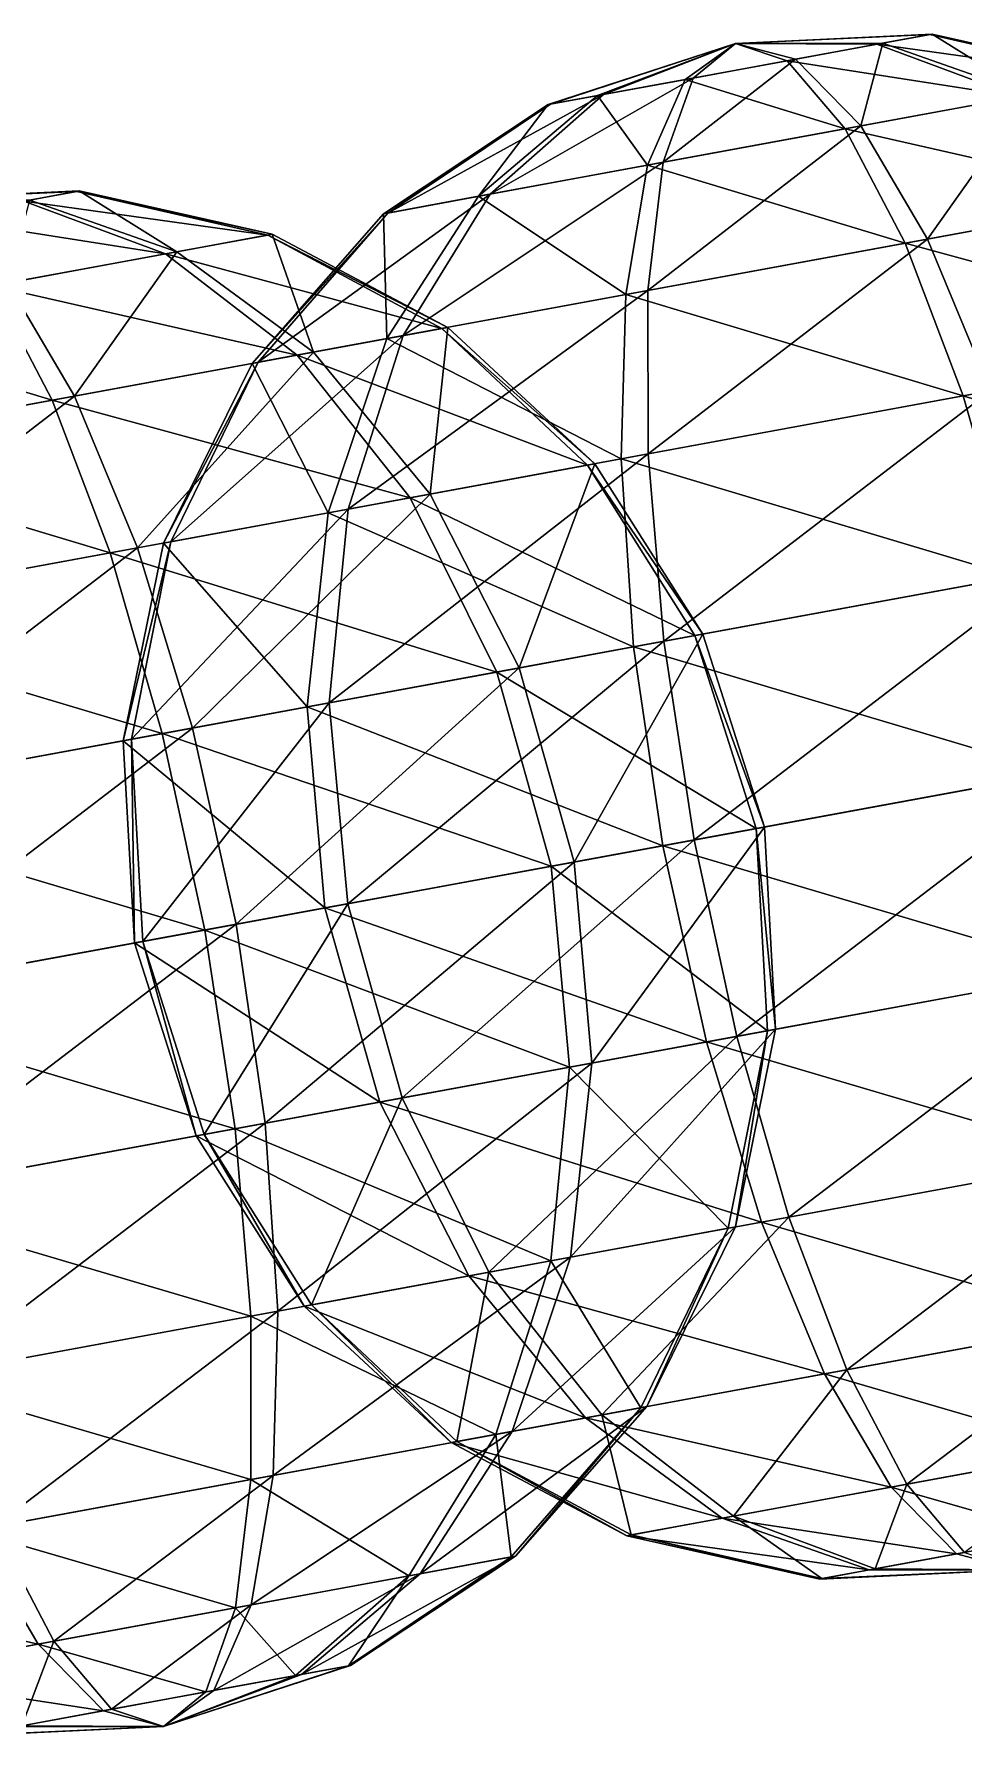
# Model space of a CAD drawing. Header units: metres. Extents: x -550 to 12, y -466 to 28.
# Drawn here: x -82.4 to -46.5, y -397.7 to -332 of the extents above; entities that cross this region are included whole.
import ezdxf

# ---------------------------------------------------------------- set-up
doc = ezdxf.new("R2010")
doc.units = ezdxf.units.M

msp = doc.modelspace()

# ---------------------------------------------------------------- linework, layer by layer
for points in [[(-49.6449, -332.3036, -1005.23047), (-55.343246, -332.31308, -999.8581), (-47.74174, -331.95328, -1001.70776), (-47.741642, -331.9532, -1001.70764)], [(-47.74174, -331.95328, -1001.70776), (-55.343246, -332.31308, -999.8581), (-47.825817, -331.96875, -997.6894), (-47.825718, -331.96866, -997.6893)], [(-47.825817, -331.96875, -997.6894), (-55.343246, -332.31308, -999.8581), (-49.874596, -332.34586, -994.2522), (-49.874496, -332.34576, -994.2521)], [(-40.450584, -333.65857, -995.6685), (-47.825817, -331.96875, -997.6894), (-49.874596, -332.34586, -994.2522), (-49.874496, -332.34576, -994.2521)], [(-43.964787, -334.30542, -1010.2367), (-49.6449, -332.3036, -1005.23047), (-47.74174, -331.95328, -1001.70776), (-47.741642, -331.9532, -1001.70764)], [(-40.288166, -333.62866, -1003.43134), (-47.74174, -331.95328, -1001.70776), (-47.825817, -331.96875, -997.6894), (-47.825718, -331.96866, -997.6893)], [(-40.288166, -333.62866, -1003.43134), (-47.825817, -331.96875, -997.6894), (-40.450584, -333.65857, -995.6685), (-40.450485, -333.65848, -995.6684)], [(-43.964787, -334.30542, -1010.2367), (-47.74174, -331.95328, -1001.70776), (-40.288166, -333.62866, -1003.43134), (-40.288067, -333.62857, -1003.4312)], [(-60.671494, -334.33322, -994.4857), (-55.343246, -332.31308, -999.8581), (-62.574654, -334.68353, -998.0084), (-62.574554, -334.68344, -998.0083)], [(-62.574654, -334.68353, -998.0084), (-55.343246, -332.31308, -999.8581), (-62.490578, -334.66806, -1002.0268), (-62.49048, -334.66797, -1002.0267)], [(-62.490578, -334.66806, -1002.0268), (-55.343246, -332.31308, -999.8581), (-60.441795, -334.29095, -1005.464), (-60.441696, -334.29086, -1005.46387)], [(-57.291054, -333.711, -992.4025), (-55.343246, -332.31308, -999.8581), (-60.671494, -334.33322, -994.4857), (-60.671394, -334.33313, -994.4856)], [(-60.441795, -334.29095, -1005.464), (-55.343246, -332.31308, -999.8581), (-56.977283, -333.65323, -1007.3992), (-56.977184, -333.65314, -1007.39905)], [(-58.12986, -336.91275, -1014.4263), (-56.977283, -333.65323, -1007.3992), (-53.02534, -332.9258, -1007.31366), (-53.02524, -332.92572, -1007.31354)], [(-58.12986, -336.91275, -1014.4263), (-53.02534, -332.9258, -1007.31366), (-50.4953, -335.50748, -1014.2611), (-50.4952, -335.5074, -1014.261)], [(-53.339115, -332.98358, -992.317), (-55.343246, -332.31308, -999.8581), (-57.291054, -333.711, -992.4025), (-57.290955, -333.7109, -992.4024)], [(-56.977283, -333.65323, -1007.3992), (-55.343246, -332.31308, -999.8581), (-53.02534, -332.9258, -1007.31366), (-53.02524, -332.92572, -1007.31354)], [(-53.02534, -332.9258, -1007.31366), (-55.343246, -332.31308, -999.8581), (-49.6449, -332.3036, -1005.23047), (-49.644802, -332.3035, -1005.23035)], [(-49.874596, -332.34586, -994.2522), (-55.343246, -332.31308, -999.8581), (-53.339115, -332.98358, -992.317), (-53.339016, -332.9835, -992.3169)], [(-44.408527, -334.3871, -989.0283), (-49.874596, -332.34586, -994.2522), (-53.339115, -332.98358, -992.317), (-53.339016, -332.9835, -992.3169)], [(-50.4953, -335.50748, -1014.2611), (-53.02534, -332.9258, -1007.31366), (-49.6449, -332.3036, -1005.23047), (-49.644802, -332.3035, -1005.23035)], [(-50.4953, -335.50748, -1014.2611), (-49.6449, -332.3036, -1005.23047), (-43.964787, -334.30542, -1010.2367), (-43.964687, -334.30533, -1010.2366)], [(-40.450584, -333.65857, -995.6685), (-49.874596, -332.34586, -994.2522), (-44.408527, -334.3871, -989.0283), (-44.40843, -334.387, -989.0282)], [(-51.101456, -335.61905, -985.2899), (-53.339115, -332.98358, -992.317), (-57.291054, -333.711, -992.4025), (-57.290955, -333.7109, -992.4024)], [(-44.408527, -334.3871, -989.0283), (-53.339115, -332.98358, -992.317), (-51.101456, -335.61905, -985.2899), (-51.101357, -335.61896, -985.2898)], [(-64.82279, -338.1447, -1010.68787), (-60.441795, -334.29095, -1005.464), (-56.977283, -333.65323, -1007.3992), (-56.977184, -333.65314, -1007.39905)], [(-64.82279, -338.1447, -1010.68787), (-56.977283, -333.65323, -1007.3992), (-58.12986, -336.91275, -1014.4263), (-58.12976, -336.91266, -1014.42615)], [(-58.73602, -337.02432, -985.4551), (-57.291054, -333.711, -992.4025), (-60.671494, -334.33322, -994.4857), (-60.671394, -334.33313, -994.4856)], [(-51.101456, -335.61905, -985.2899), (-57.291054, -333.711, -992.4025), (-58.73602, -337.02432, -985.4551), (-58.73592, -337.02423, -985.45496)], [(-68.943146, -338.90314, -996.28485), (-62.574654, -334.68353, -998.0084), (-62.490578, -334.66806, -1002.0268), (-62.49048, -334.66797, -1002.0267)], [(-68.943146, -338.90314, -996.28485), (-62.490578, -334.66806, -1002.0268), (-68.78073, -338.87323, -1004.04767), (-68.78063, -338.87314, -1004.04755)], [(-65.266525, -338.22638, -989.4795), (-62.574654, -334.68353, -998.0084), (-68.943146, -338.90314, -996.28485), (-68.94305, -338.90305, -996.2847)], [(-68.78073, -338.87323, -1004.04767), (-62.490578, -334.66806, -1002.0268), (-60.441795, -334.29095, -1005.464), (-60.441696, -334.29086, -1005.46387)], [(-68.78073, -338.87323, -1004.04767), (-60.441795, -334.29095, -1005.464), (-64.82279, -338.1447, -1010.68787), (-64.82269, -338.14462, -1010.68774)], [(-58.73602, -337.02432, -985.4551), (-60.671494, -334.33322, -994.4857), (-65.266525, -338.22638, -989.4795), (-65.266426, -338.2263, -989.4794)], [(-65.266525, -338.22638, -989.4795), (-60.671494, -334.33322, -994.4857), (-62.574654, -334.68353, -998.0084), (-62.574554, -334.68344, -998.0083)], [(-39.317543, -338.29767, -984.5424), (-44.408527, -334.3871, -989.0283), (-51.101456, -335.61905, -985.2899), (-51.101357, -335.61896, -985.2898)], [(-47.925533, -339.8821, -1020.22705), (-50.4953, -335.50748, -1014.2611), (-43.964787, -334.30542, -1010.2367), (-43.964687, -334.30533, -1010.2366)], [(-47.925533, -339.8821, -1020.22705), (-43.964787, -334.30542, -1010.2367), (-38.689995, -338.18216, -1014.53564), (-38.689896, -338.18207, -1014.5355)], [(-58.722435, -341.86948, -1020.46063), (-58.12986, -336.91275, -1014.4263), (-50.4953, -335.50748, -1014.2611), (-50.4952, -335.5074, -1014.261)], [(-58.722435, -341.86948, -1020.46063), (-50.4953, -335.50748, -1014.2611), (-47.925533, -339.8821, -1020.22705), (-47.925434, -339.88202, -1020.2269)], [(-50.4953, -335.50748, -1014.2611), (-50.4953, -335.50748, -1014.2611), (-58.12986, -336.91275, -1014.4263), (-58.12976, -336.91266, -1014.42615)], [(-48.782772, -340.03992, -979.25555), (-51.101456, -335.61905, -985.2899), (-58.73602, -337.02432, -985.4551), (-58.73592, -337.02423, -985.45496)], [(-39.317543, -338.29767, -984.5424), (-51.101456, -335.61905, -985.2899), (-48.782772, -340.03992, -979.25555), (-48.782673, -340.03983, -979.25543)], [(-68.18767, -343.61172, -1015.17377), (-64.82279, -338.1447, -1010.68787), (-58.12986, -336.91275, -1014.4263), (-58.12976, -336.91266, -1014.42615)], [(-68.18767, -343.61172, -1015.17377), (-58.12986, -336.91275, -1014.4263), (-58.722435, -341.86948, -1020.46063), (-58.722336, -341.8694, -1020.4605)], [(-59.579674, -342.02728, -979.48914), (-58.73602, -337.02432, -985.4551), (-65.266525, -338.22638, -989.4795), (-65.266426, -338.2263, -989.4794)], [(-48.782772, -340.03992, -979.25555), (-58.73602, -337.02432, -985.4551), (-59.579674, -342.02728, -979.48914), (-59.579575, -342.0272, -979.489)], [(-82.60776, -338.371, -890.00616), (-88.30611, -338.3805, -884.6338), (-80.704605, -338.0207, -886.48346), (-80.704506, -338.0206, -886.48334)], [(-80.704605, -338.0207, -886.48346), (-88.30611, -338.3805, -884.6338), (-80.78868, -338.03616, -882.4651), (-80.78858, -338.03607, -882.46497)], [(-80.78868, -338.03616, -882.4651), (-88.30611, -338.3805, -884.6338), (-82.837456, -338.41327, -879.0279), (-82.83736, -338.41318, -879.0278)], [(-73.413445, -339.72598, -880.4442), (-80.78868, -338.03616, -882.4651), (-82.837456, -338.41327, -879.0279), (-82.83736, -338.41318, -879.0278)], [(-76.92764, -340.37283, -895.0124), (-82.60776, -338.371, -890.00616), (-80.704605, -338.0207, -886.48346), (-80.704506, -338.0206, -886.48334)], [(-73.25102, -339.69608, -888.20703), (-80.704605, -338.0207, -886.48346), (-80.78868, -338.03616, -882.4651), (-80.78858, -338.03607, -882.46497)], [(-73.25102, -339.69608, -888.20703), (-80.78868, -338.03616, -882.4651), (-73.413445, -339.72598, -880.4442), (-73.413345, -339.7259, -880.4441)], [(-76.92764, -340.37283, -895.0124), (-80.704605, -338.0207, -886.48346), (-73.25102, -339.69608, -888.20703), (-73.25092, -339.69598, -888.2069)], [(-73.785034, -344.64203, -1005.7831), (-68.78073, -338.87323, -1004.04767), (-64.82279, -338.1447, -1010.68787), (-64.82269, -338.14462, -1010.68774)], [(-73.785034, -344.64203, -1005.7831), (-64.82279, -338.1447, -1010.68787), (-68.18767, -343.61172, -1015.17377), (-68.18757, -343.61163, -1015.17365)], [(-45.491173, -345.75162, -1024.8049), (-47.925533, -339.8821, -1020.22705), (-38.689995, -338.18216, -1014.53564), (-38.689896, -338.18207, -1014.5355)], [(-77.37138, -340.4545, -873.804), (-82.837456, -338.41327, -879.0279), (-86.30197, -339.051, -877.0927), (-86.30187, -339.0509, -877.0926)], [(-83.45816, -341.5749, -899.0368), (-82.60776, -338.371, -890.00616), (-76.92764, -340.37283, -895.0124), (-76.92754, -340.37274, -895.01227)], [(-73.413445, -339.72598, -880.4442), (-82.837456, -338.41327, -879.0279), (-77.37138, -340.4545, -873.804), (-77.371284, -340.4544, -873.8039)], [(-68.81521, -343.72723, -985.18054), (-65.266525, -338.22638, -989.4795), (-68.943146, -338.90314, -996.28485), (-68.94305, -338.90305, -996.2847)], [(-59.579674, -342.02728, -979.48914), (-65.266525, -338.22638, -989.4795), (-68.81521, -343.72723, -985.18054), (-68.81511, -343.72714, -985.1804)], [(-34.948578, -343.81107, -981.10034), (-39.317543, -338.29767, -984.5424), (-48.782772, -340.03992, -979.25555), (-48.782673, -340.03983, -979.25543)], [(-77.37138, -340.4545, -873.804), (-86.30197, -339.051, -877.0927), (-84.064316, -341.68646, -870.0656), (-84.06422, -341.68637, -870.0655)], [(-74.01474, -344.6843, -994.80475), (-68.943146, -338.90314, -996.28485), (-68.78073, -338.87323, -1004.04767), (-68.78063, -338.87314, -1004.04755)], [(-74.01474, -344.6843, -994.80475), (-68.78073, -338.87323, -1004.04767), (-73.785034, -344.64203, -1005.7831), (-73.784935, -344.64194, -1005.78296)], [(-68.81521, -343.72723, -985.18054), (-68.943146, -338.90314, -996.28485), (-74.01474, -344.6843, -994.80475), (-74.01464, -344.6842, -994.8046)], [(-66.68303, -343.33478, -878.7088), (-73.413445, -339.72598, -880.4442), (-77.37138, -340.4545, -873.804), (-77.371284, -340.4544, -873.8039)], [(-71.652855, -344.24957, -899.31134), (-76.92764, -340.37283, -895.0124), (-73.25102, -339.69608, -888.20703), (-73.25092, -339.69598, -888.2069)], [(-66.45333, -343.2925, -889.68713), (-73.25102, -339.69608, -888.20703), (-73.413445, -339.72598, -880.4442), (-73.413345, -339.7259, -880.4441)], [(-66.45333, -343.2925, -889.68713), (-73.413445, -339.72598, -880.4442), (-66.68303, -343.33478, -878.7088), (-66.68293, -343.3347, -878.7087)], [(-71.652855, -344.24957, -899.31134), (-73.25102, -339.69608, -888.20703), (-66.45333, -343.2925, -889.68713), (-66.45323, -343.29242, -889.687)], [(-46.541073, -345.94485, -974.62524), (-48.782772, -340.03992, -979.25555), (-59.579674, -342.02728, -979.48914), (-59.579575, -342.0272, -979.489)], [(-58.714622, -348.1856, -1025.091), (-58.722435, -341.86948, -1020.46063), (-47.925533, -339.8821, -1020.22705), (-47.925434, -339.88202, -1020.2269)], [(-47.925533, -339.8821, -1020.22705), (-47.925533, -339.8821, -1020.22705), (-58.722435, -341.86948, -1020.46063), (-58.722336, -341.8694, -1020.4605)], [(-58.714622, -348.1856, -1025.091), (-47.925533, -339.8821, -1020.22705), (-45.491173, -345.75162, -1024.8049), (-45.491074, -345.75153, -1024.8048)], [(-34.948578, -343.81107, -981.10034), (-48.782772, -340.03992, -979.25555), (-46.541073, -345.94485, -974.62524), (-46.540974, -345.94476, -974.6251)], [(-72.2804, -344.36508, -869.3181), (-77.37138, -340.4545, -873.804), (-84.064316, -341.68646, -870.0656), (-84.06422, -341.68637, -870.0655)], [(-80.8884, -345.94952, -905.00275), (-83.45816, -341.5749, -899.0368), (-76.92764, -340.37283, -895.0124), (-76.92754, -340.37274, -895.01227)], [(-80.8884, -345.94952, -905.00275), (-76.92764, -340.37283, -895.0124), (-71.652855, -344.24957, -899.31134), (-71.652756, -344.24948, -899.3112)], [(-66.68303, -343.33478, -878.7088), (-77.37138, -340.4545, -873.804), (-72.2804, -344.36508, -869.3181), (-72.280304, -344.365, -869.318)], [(-81.745636, -346.10733, -864.03125), (-84.064316, -341.68646, -870.0656), (-91.69888, -343.09174, -870.2308), (-91.698784, -343.09164, -870.23065)], [(-91.685295, -347.9369, -905.2363), (-83.45816, -341.5749, -899.0368), (-80.8884, -345.94952, -905.00275), (-80.8883, -345.94943, -905.0026)], [(-72.2804, -344.36508, -869.3181), (-84.064316, -341.68646, -870.0656), (-81.745636, -346.10733, -864.03125), (-81.74554, -346.10724, -864.0311)], [(-70.30712, -350.31943, -1018.61584), (-68.18767, -343.61172, -1015.17377), (-58.722435, -341.86948, -1020.46063), (-58.722336, -341.8694, -1020.4605)], [(-70.30712, -350.31943, -1018.61584), (-58.722435, -341.86948, -1020.46063), (-58.714622, -348.1856, -1025.091), (-58.714523, -348.18552, -1025.0908)], [(-59.76452, -348.37888, -974.9113), (-59.579674, -342.02728, -979.48914), (-68.81521, -343.72723, -985.18054), (-68.81511, -343.72714, -985.1804)], [(-46.541073, -345.94485, -974.62524), (-59.579674, -342.02728, -979.48914), (-59.76452, -348.37888, -974.9113), (-59.76442, -348.37878, -974.9112)], [(-81.745636, -346.10733, -864.03125), (-91.69888, -343.09174, -870.2308), (-92.542534, -348.09467, -864.26483), (-92.542435, -348.09457, -864.2647)], [(-61.056084, -348.6166, -877.3772), (-66.68303, -343.33478, -878.7088), (-72.2804, -344.36508, -869.3181), (-72.280304, -344.365, -869.318)], [(-67.14285, -349.737, -902.61005), (-71.652855, -344.24957, -899.31134), (-66.45333, -343.2925, -889.68713), (-66.45323, -343.29242, -889.687)], [(-67.14285, -349.737, -902.61005), (-66.45333, -343.2925, -889.68713), (-60.77476, -348.56485, -890.8228), (-60.774662, -348.56476, -890.8227)], [(-60.77476, -348.56485, -890.8228), (-66.45333, -343.2925, -889.68713), (-66.68303, -343.33478, -878.7088), (-66.68293, -343.3347, -878.7087)], [(-60.77476, -348.56485, -890.8228), (-66.68303, -343.33478, -878.7088), (-61.056084, -348.6166, -877.3772), (-61.055984, -348.61652, -877.3771)], [(-77.16247, -351.58127, -1007.1147), (-73.785034, -344.64203, -1005.7831), (-68.18767, -343.61172, -1015.17377), (-68.18757, -343.61163, -1015.17365)], [(-77.16247, -351.58127, -1007.1147), (-68.18767, -343.61172, -1015.17377), (-70.30712, -350.31943, -1018.61584), (-70.30702, -350.31934, -1018.6157)], [(-71.0757, -350.4609, -981.88184), (-68.81521, -343.72723, -985.18054), (-74.01474, -344.6843, -994.80475), (-74.01464, -344.6842, -994.8046)], [(-59.76452, -348.37888, -974.9113), (-68.81521, -343.72723, -985.18054), (-71.0757, -350.4609, -981.88184), (-71.0756, -350.46082, -981.8817)], [(-31.599377, -350.55154, -978.9365), (-34.948578, -343.81107, -981.10034), (-46.541073, -345.94485, -974.62524), (-46.540974, -345.94476, -974.6251)], [(-67.91144, -349.87848, -865.87604), (-72.2804, -344.36508, -869.3181), (-81.745636, -346.10733, -864.03125), (-81.74554, -346.10724, -864.0311)], [(-78.45403, -351.81903, -909.58057), (-80.8884, -345.94952, -905.00275), (-71.652855, -344.24957, -899.31134), (-71.652756, -344.24948, -899.3112)], [(-78.45403, -351.81903, -909.58057), (-71.652855, -344.24957, -899.31134), (-67.14285, -349.737, -902.61005), (-67.14275, -349.7369, -902.6099)], [(-77.44379, -351.63306, -993.66907), (-74.01474, -344.6843, -994.80475), (-73.785034, -344.64203, -1005.7831), (-73.784935, -344.64194, -1005.78296)], [(-77.44379, -351.63306, -993.66907), (-73.785034, -344.64203, -1005.7831), (-77.16247, -351.58127, -1007.1147), (-77.16237, -351.58118, -1007.11456)], [(-71.0757, -350.4609, -981.88184), (-74.01474, -344.6843, -994.80475), (-77.44379, -351.63306, -993.66907), (-77.44369, -351.63297, -993.66895)], [(-61.056084, -348.6166, -877.3772), (-72.2804, -344.36508, -869.3181), (-67.91144, -349.87848, -865.87604), (-67.91134, -349.8784, -865.8759)], [(-91.67748, -354.25302, -909.86664), (-91.685295, -347.9369, -905.2363), (-80.8884, -345.94952, -905.00275), (-80.8883, -345.94943, -905.0026)], [(-80.8884, -345.94952, -905.00275), (-80.8884, -345.94952, -905.00275), (-91.685295, -347.9369, -905.2363), (-91.685196, -347.9368, -905.2362)], [(-91.67748, -354.25302, -909.86664), (-80.8884, -345.94952, -905.00275), (-78.45403, -351.81903, -909.58057), (-78.45393, -351.81894, -909.58044)], [(-44.52913, -352.93152, -971.71454), (-46.541073, -345.94485, -974.62524), (-59.76452, -348.37888, -974.9113), (-59.76442, -348.37878, -974.9112)], [(-58.106956, -355.43076, -1028.0017), (-58.714622, -348.1856, -1025.091), (-45.491173, -345.75162, -1024.8049), (-45.491074, -345.75153, -1024.8048)], [(-45.491173, -345.75162, -1024.8049), (-45.491173, -345.75162, -1024.8049), (-58.714622, -348.1856, -1025.091), (-58.714523, -348.18552, -1025.0908)], [(-58.106956, -355.43076, -1028.0017), (-45.491173, -345.75162, -1024.8049), (-43.358116, -352.71597, -1027.6826), (-43.358017, -352.71588, -1027.6825)], [(-31.599377, -350.55154, -978.9365), (-46.541073, -345.94485, -974.62524), (-44.52913, -352.93152, -971.71454), (-44.52903, -352.93143, -971.7144)], [(-79.50393, -352.01227, -859.40094), (-81.745636, -346.10733, -864.03125), (-92.542534, -348.09467, -864.26483), (-92.542435, -348.09457, -864.2647)], [(-67.91144, -349.87848, -865.87604), (-81.745636, -346.10733, -864.03125), (-79.50393, -352.01227, -859.40094), (-79.50383, -352.01218, -859.4008)], [(-79.50393, -352.01227, -859.40094), (-92.542534, -348.09467, -864.26483), (-92.72738, -354.4463, -859.687), (-92.72728, -354.4462, -859.6869)], [(-59.277966, -355.6463, -972.03357), (-59.76452, -348.37888, -974.9113), (-71.0757, -350.4609, -981.88184), (-71.0756, -350.46082, -981.8817)], [(-71.036705, -357.8107, -1020.77966), (-70.30712, -350.31943, -1018.61584), (-58.714622, -348.1856, -1025.091), (-58.714523, -348.18552, -1025.0908)], [(-71.036705, -357.8107, -1020.77966), (-58.714622, -348.1856, -1025.091), (-58.106956, -355.43076, -1028.0017), (-58.106857, -355.43066, -1028.0016)], [(-56.916084, -355.21155, -876.54016), (-61.056084, -348.6166, -877.3772), (-67.91144, -349.87848, -865.87604), (-67.91134, -349.8784, -865.8759)], [(-63.704998, -356.46118, -904.6837), (-67.14285, -349.737, -902.61005), (-60.77476, -348.56485, -890.8228), (-60.774662, -348.56476, -890.8227)], [(-63.704998, -356.46118, -904.6837), (-60.77476, -348.56485, -890.8228), (-56.602314, -355.1538, -891.53674), (-56.602215, -355.15372, -891.5366)], [(-56.602314, -355.1538, -891.53674), (-60.77476, -348.56485, -890.8228), (-61.056084, -348.6166, -877.3772), (-61.055984, -348.61652, -877.3771)], [(-56.602314, -355.1538, -891.53674), (-61.056084, -348.6166, -877.3772), (-56.916084, -355.21155, -876.54016), (-56.915985, -355.21146, -876.54004)], [(-44.52913, -352.93152, -971.71454), (-59.76452, -348.37888, -974.9113), (-59.277966, -355.6463, -972.03357), (-59.277866, -355.6462, -972.03345)], [(-64.56224, -356.61896, -863.7122), (-67.91144, -349.87848, -865.87604), (-79.50393, -352.01227, -859.40094), (-79.50383, -352.01218, -859.4008)], [(-76.32098, -358.7834, -912.4583), (-78.45403, -351.81903, -909.58057), (-67.14285, -349.737, -902.61005), (-67.14275, -349.7369, -902.6099)], [(-76.32098, -358.7834, -912.4583), (-67.14285, -349.737, -902.61005), (-63.704998, -356.46118, -904.6837), (-63.7049, -356.4611, -904.6836)], [(-56.916084, -355.21155, -876.54016), (-67.91144, -349.87848, -865.87604), (-64.56224, -356.61896, -863.7122), (-64.56214, -356.61887, -863.7121)], [(-78.68285, -359.2181, -1007.9517), (-77.16247, -351.58127, -1007.1147), (-70.30712, -350.31943, -1018.61584), (-70.30702, -350.31934, -1018.6157)], [(-78.68285, -359.2181, -1007.9517), (-70.30712, -350.31943, -1018.61584), (-71.036705, -357.8107, -1020.77966), (-71.036606, -357.8106, -1020.77954)], [(-71.89394, -357.96848, -979.80817), (-71.0757, -350.4609, -981.88184), (-77.44379, -351.63306, -993.66907), (-77.44369, -351.63297, -993.66895)], [(-59.277966, -355.6463, -972.03357), (-71.0757, -350.4609, -981.88184), (-71.89394, -357.96848, -979.80817), (-71.893845, -357.96838, -979.80804)], [(-91.06982, -361.49817, -912.77734), (-91.67748, -354.25302, -909.86664), (-78.45403, -351.81903, -909.58057), (-78.45393, -351.81894, -909.58044)], [(-78.45403, -351.81903, -909.58057), (-78.45403, -351.81903, -909.58057), (-91.67748, -354.25302, -909.86664), (-91.67738, -354.25293, -909.8665)], [(-91.06982, -361.49817, -912.77734), (-78.45403, -351.81903, -909.58057), (-76.32098, -358.7834, -912.4583), (-76.32088, -358.7833, -912.4582)], [(-78.99663, -359.27588, -992.95514), (-77.44379, -351.63306, -993.66907), (-77.16247, -351.58127, -1007.1147), (-77.16237, -351.58118, -1007.11456)], [(-78.99663, -359.27588, -992.95514), (-77.16247, -351.58127, -1007.1147), (-78.68285, -359.2181, -1007.9517), (-78.682755, -359.21802, -1007.9516)], [(-71.89394, -357.96848, -979.80817), (-77.44379, -351.63306, -993.66907), (-78.99663, -359.27588, -992.95514), (-78.99653, -359.2758, -992.955)], [(-77.49199, -358.99893, -856.49023), (-79.50393, -352.01227, -859.40094), (-92.72738, -354.4463, -859.687), (-92.72728, -354.4462, -859.6869)], [(-64.56224, -356.61896, -863.7122), (-79.50393, -352.01227, -859.40094), (-77.49199, -358.99893, -856.49023), (-77.49189, -358.99884, -856.4901)], [(-42.884045, -360.5237, -970.72174), (-44.52913, -352.93152, -971.71454), (-59.277966, -355.6463, -972.03357), (-59.277866, -355.6462, -972.03345)], [(-56.94085, -363.1111, -1028.9945), (-58.106956, -355.43076, -1028.0017), (-43.358116, -352.71597, -1027.6826), (-43.358017, -352.71588, -1027.6825)], [(-43.358116, -352.71597, -1027.6826), (-43.358116, -352.71597, -1027.6826), (-58.106956, -355.43076, -1028.0017), (-58.106857, -355.43066, -1028.0016)], [(-56.94085, -363.1111, -1028.9945), (-43.358116, -352.71597, -1027.6826), (-41.671726, -360.30057, -1028.6642), (-41.671627, -360.30048, -1028.6641)], [(-77.49199, -358.99893, -856.49023), (-92.72738, -354.4463, -859.687), (-92.24083, -361.7137, -856.80927), (-92.24073, -361.71362, -856.80914)], [(-54.545162, -362.67017, -876.25464), (-56.916084, -355.21155, -876.54016), (-64.56224, -356.61896, -863.7122), (-64.56214, -356.61887, -863.7121)], [(-61.573563, -363.96387, -905.391), (-63.704998, -356.46118, -904.6837), (-56.602314, -355.1538, -891.53674), (-56.602215, -355.15372, -891.5366)], [(-61.573563, -363.96387, -905.391), (-56.602314, -355.1538, -891.53674), (-54.22032, -362.61035, -891.7803), (-54.220222, -362.61026, -891.78015)], [(-54.22032, -362.61035, -891.7803), (-56.602314, -355.1538, -891.53674), (-56.916084, -355.21155, -876.54016), (-56.915985, -355.21146, -876.54004)], [(-54.22032, -362.61035, -891.7803), (-56.916084, -355.21155, -876.54016), (-54.545162, -362.67017, -876.25464), (-54.545063, -362.67007, -876.2545)], [(-58.153168, -363.33426, -971.052), (-59.277966, -355.6463, -972.03357), (-71.89394, -357.96848, -979.80817), (-71.893845, -357.96838, -979.80804)], [(-70.326706, -365.575, -1021.5177), (-71.036705, -357.8107, -1020.77966), (-58.106956, -355.43076, -1028.0017), (-58.106857, -355.43066, -1028.0016)], [(-70.326706, -365.575, -1021.5177), (-58.106956, -355.43076, -1028.0017), (-56.94085, -363.1111, -1028.9945), (-56.94075, -363.11102, -1028.9944)], [(-42.884045, -360.5237, -970.72174), (-59.277966, -355.6463, -972.03357), (-58.153168, -363.33426, -971.052), (-58.15307, -363.33417, -971.0519)], [(-74.63458, -366.36798, -913.4399), (-76.32098, -358.7834, -912.4583), (-63.704998, -356.46118, -904.6837), (-63.7049, -356.4611, -904.6836)], [(-74.63458, -366.36798, -913.4399), (-63.704998, -356.46118, -904.6837), (-61.573563, -363.96387, -905.391), (-61.573463, -363.96378, -905.39087)], [(-62.46104, -364.12723, -862.9742), (-64.56224, -356.61896, -863.7122), (-77.49199, -358.99893, -856.49023), (-77.49189, -358.99884, -856.4901)], [(-54.545162, -362.67017, -876.25464), (-64.56224, -356.61896, -863.7122), (-62.46104, -364.12723, -862.9742), (-62.46094, -364.12714, -862.97406)], [(-78.242584, -367.03207, -1008.23724), (-78.68285, -359.2181, -1007.9517), (-71.036705, -357.8107, -1020.77966), (-71.036606, -357.8106, -1020.77954)], [(-78.242584, -367.03207, -1008.23724), (-71.036705, -357.8107, -1020.77966), (-70.326706, -365.575, -1021.5177), (-70.32661, -365.57492, -1021.5176)], [(-71.21419, -365.73837, -979.1009), (-71.89394, -357.96848, -979.80817), (-78.99663, -359.27588, -992.95514), (-78.99653, -359.2758, -992.955)], [(-58.153168, -363.33426, -971.052), (-71.89394, -357.96848, -979.80817), (-71.21419, -365.73837, -979.1009), (-71.21409, -365.73828, -979.10077)], [(-75.84691, -366.59113, -855.49744), (-77.49199, -358.99893, -856.49023), (-92.24083, -361.7137, -856.80927), (-92.24073, -361.71362, -856.80914)], [(-89.90371, -369.17853, -913.77014), (-91.06982, -361.49817, -912.77734), (-76.32098, -358.7834, -912.4583), (-76.32088, -358.7833, -912.4582)], [(-76.32098, -358.7834, -912.4583), (-76.32098, -358.7834, -912.4583), (-91.06982, -361.49817, -912.77734), (-91.06972, -361.49808, -912.7772)], [(-89.90371, -369.17853, -913.77014), (-76.32098, -358.7834, -912.4583), (-74.63458, -366.36798, -913.4399), (-74.63448, -366.3679, -913.43976)], [(-78.56743, -367.0919, -992.7116), (-78.99663, -359.27588, -992.95514), (-78.68285, -359.2181, -1007.9517), (-78.682755, -359.21802, -1007.9516)], [(-78.56743, -367.0919, -992.7116), (-78.68285, -359.2181, -1007.9517), (-78.242584, -367.03207, -1008.23724), (-78.242485, -367.03198, -1008.2371)], [(-62.46104, -364.12723, -862.9742), (-77.49199, -358.99893, -856.49023), (-75.84691, -366.59113, -855.49744), (-75.84681, -366.59103, -855.4973)], [(-71.21419, -365.73837, -979.1009), (-78.99663, -359.27588, -992.95514), (-78.56743, -367.0919, -992.7116), (-78.56733, -367.0918, -992.7115)], [(-41.717937, -368.20407, -971.71454), (-42.884045, -360.5237, -970.72174), (-58.153168, -363.33426, -971.052), (-58.15307, -363.33417, -971.0519)], [(-55.29577, -370.7033, -1028.0017), (-56.94085, -363.1111, -1028.9945), (-41.671726, -360.30057, -1028.6642), (-41.671627, -360.30048, -1028.6641)], [(-41.671726, -360.30057, -1028.6642), (-41.671726, -360.30057, -1028.6642), (-56.94085, -363.1111, -1028.9945), (-56.94075, -363.11102, -1028.9944)], [(-55.29577, -370.7033, -1028.0017), (-41.671726, -360.30057, -1028.6642), (-40.54693, -367.98853, -1027.6826), (-40.54683, -367.98843, -1027.6825)], [(-75.84691, -366.59113, -855.49744), (-92.24083, -361.7137, -856.80927), (-91.11603, -369.40167, -855.8277), (-91.11593, -369.40158, -855.8276)], [(-68.22551, -373.08328, -1020.77966), (-70.326706, -365.575, -1021.5177), (-56.94085, -363.1111, -1028.9945), (-56.94075, -363.11102, -1028.9944)], [(-68.22551, -373.08328, -1020.77966), (-56.94085, -363.1111, -1028.9945), (-55.29577, -370.7033, -1028.0017), (-55.29567, -370.70322, -1028.0016)], [(-54.104897, -370.48413, -876.54016), (-54.545162, -362.67017, -876.25464), (-62.46104, -364.12723, -862.9742), (-62.46094, -364.12714, -862.97406)], [(-60.893806, -371.73376, -904.6837), (-61.573563, -363.96387, -905.391), (-54.22032, -362.61035, -891.7803), (-54.220222, -362.61026, -891.78015)], [(-60.893806, -371.73376, -904.6837), (-54.22032, -362.61035, -891.7803), (-53.791122, -370.42636, -891.53674), (-53.791023, -370.42627, -891.5366)], [(-53.791122, -370.42636, -891.53674), (-54.22032, -362.61035, -891.7803), (-54.545162, -362.67017, -876.25464), (-54.545063, -362.67007, -876.2545)], [(-53.791122, -370.42636, -891.53674), (-54.545162, -362.67017, -876.25464), (-54.104897, -370.48413, -876.54016), (-54.104797, -370.48404, -876.54004)], [(-56.466774, -370.91885, -972.03357), (-58.153168, -363.33426, -971.052), (-71.21419, -365.73837, -979.1009), (-71.21409, -365.73828, -979.10077)], [(-41.717937, -368.20407, -971.71454), (-58.153168, -363.33426, -971.052), (-56.466774, -370.91885, -972.03357), (-56.466675, -370.91876, -972.03345)], [(-61.751045, -371.89154, -863.7122), (-62.46104, -364.12723, -862.9742), (-75.84691, -366.59113, -855.49744), (-75.84681, -366.59103, -855.4973)], [(-73.50979, -374.05594, -912.4583), (-74.63458, -366.36798, -913.4399), (-61.573563, -363.96387, -905.391), (-61.573463, -363.96378, -905.39087)], [(-73.50979, -374.05594, -912.4583), (-61.573563, -363.96387, -905.391), (-60.893806, -371.73376, -904.6837), (-60.893707, -371.73367, -904.6836)], [(-54.104897, -370.48413, -876.54016), (-62.46104, -364.12723, -862.9742), (-61.751045, -371.89154, -863.7122), (-61.750946, -371.89145, -863.7121)], [(-69.08275, -373.24106, -979.80817), (-71.21419, -365.73837, -979.1009), (-78.56743, -367.0919, -992.7116), (-78.56733, -367.0918, -992.7115)], [(-75.871666, -374.4907, -1007.9517), (-78.242584, -367.03207, -1008.23724), (-70.326706, -365.575, -1021.5177), (-70.32661, -365.57492, -1021.5176)], [(-75.871666, -374.4907, -1007.9517), (-70.326706, -365.575, -1021.5177), (-68.22551, -373.08328, -1020.77966), (-68.22541, -373.0832, -1020.77954)], [(-56.466774, -370.91885, -972.03357), (-71.21419, -365.73837, -979.1009), (-69.08275, -373.24106, -979.80817), (-69.08265, -373.24097, -979.80804)], [(-88.25863, -376.77072, -912.77734), (-89.90371, -369.17853, -913.77014), (-74.63458, -366.36798, -913.4399), (-74.63448, -366.3679, -913.43976)], [(-74.63458, -366.36798, -913.4399), (-74.63458, -366.36798, -913.4399), (-89.90371, -369.17853, -913.77014), (-89.90361, -369.17844, -913.77)], [(-88.25863, -376.77072, -912.77734), (-74.63458, -366.36798, -913.4399), (-73.50979, -374.05594, -912.4583), (-73.50969, -374.05585, -912.4582)], [(-74.68079, -374.27148, -856.49023), (-75.84691, -366.59113, -855.49744), (-91.11603, -369.40167, -855.8277), (-91.11593, -369.40158, -855.8276)], [(-76.18544, -374.54843, -992.95514), (-78.56743, -367.0919, -992.7116), (-78.242584, -367.03207, -1008.23724), (-78.242485, -367.03198, -1008.2371)], [(-69.08275, -373.24106, -979.80817), (-78.56743, -367.0919, -992.7116), (-76.18544, -374.54843, -992.95514), (-76.18534, -374.54834, -992.955)], [(-76.18544, -374.54843, -992.95514), (-78.242584, -367.03207, -1008.23724), (-75.871666, -374.4907, -1007.9517), (-75.87157, -374.4906, -1007.9516)], [(-61.751045, -371.89154, -863.7122), (-75.84691, -366.59113, -855.49744), (-74.68079, -374.27148, -856.49023), (-74.680695, -374.2714, -856.4901)], [(-41.110268, -375.44922, -974.62524), (-41.717937, -368.20407, -971.71454), (-56.466774, -370.91885, -972.03357), (-56.466675, -370.91876, -972.03345)], [(-53.28382, -377.68997, -1025.091), (-55.29577, -370.7033, -1028.0017), (-40.54693, -367.98853, -1027.6826), (-40.54683, -367.98843, -1027.6825)], [(-40.54693, -367.98853, -1027.6826), (-40.54693, -367.98853, -1027.6826), (-55.29577, -370.7033, -1028.0017), (-55.29567, -370.70322, -1028.0016)], [(-53.28382, -377.68997, -1025.091), (-40.54693, -367.98853, -1027.6826), (-40.06037, -375.25595, -1024.8049), (-40.060272, -375.25586, -1024.8048)], [(-74.68079, -374.27148, -856.49023), (-91.11603, -369.40167, -855.8277), (-89.429634, -376.98627, -856.80927), (-89.429535, -376.98618, -856.80914)], [(-61.71205, -379.24133, -902.61005), (-60.893806, -371.73376, -904.6837), (-53.791122, -370.42636, -891.53674), (-53.791023, -370.42627, -891.5366)], [(-61.71205, -379.24133, -902.61005), (-53.791122, -370.42636, -891.53674), (-55.343964, -378.06918, -890.8228), (-55.343864, -378.0691, -890.8227)], [(-55.343964, -378.06918, -890.8228), (-53.791122, -370.42636, -891.53674), (-54.104897, -370.48413, -876.54016), (-54.104797, -370.48404, -876.54004)], [(-54.333717, -377.8832, -974.9113), (-56.466774, -370.91885, -972.03357), (-69.08275, -373.24106, -979.80817), (-69.08265, -373.24097, -979.80804)], [(-64.87631, -379.82376, -1018.61584), (-68.22551, -373.08328, -1020.77966), (-55.29577, -370.7033, -1028.0017), (-55.29567, -370.70322, -1028.0016)], [(-64.87631, -379.82376, -1018.61584), (-55.29577, -370.7033, -1028.0017), (-53.28382, -377.68997, -1025.091), (-53.283722, -377.68988, -1025.0908)], [(-55.625282, -378.12097, -877.3772), (-54.104897, -370.48413, -876.54016), (-61.751045, -371.89154, -863.7122), (-61.750946, -371.89145, -863.7121)], [(-41.110268, -375.44922, -974.62524), (-56.466774, -370.91885, -972.03357), (-54.333717, -377.8832, -974.9113), (-54.33362, -377.88312, -974.9112)], [(-55.343964, -378.06918, -890.8228), (-54.104897, -370.48413, -876.54016), (-55.625282, -378.12097, -877.3772), (-55.625183, -378.12088, -877.3771)], [(-73.02323, -381.32336, -909.58057), (-73.50979, -374.05594, -912.4583), (-60.893806, -371.73376, -904.6837), (-60.893707, -371.73367, -904.6836)], [(-73.02323, -381.32336, -909.58057), (-60.893806, -371.73376, -904.6837), (-61.71205, -379.24133, -902.61005), (-61.711952, -379.24124, -902.6099)], [(-62.480637, -379.3828, -865.87604), (-61.751045, -371.89154, -863.7122), (-74.68079, -374.27148, -856.49023), (-74.680695, -374.2714, -856.4901)], [(-55.625282, -378.12097, -877.3772), (-61.751045, -371.89154, -863.7122), (-62.480637, -379.3828, -865.87604), (-62.480537, -379.38272, -865.8759)], [(-65.6449, -379.96524, -981.88184), (-69.08275, -373.24106, -979.80817), (-76.18544, -374.54843, -992.95514), (-76.18534, -374.54834, -992.955)], [(-71.73167, -381.08563, -1007.1147), (-75.871666, -374.4907, -1007.9517), (-68.22551, -373.08328, -1020.77966), (-68.22541, -373.0832, -1020.77954)], [(-71.73167, -381.08563, -1007.1147), (-68.22551, -373.08328, -1020.77966), (-64.87631, -379.82376, -1018.61584), (-64.87621, -379.82367, -1018.6157)], [(-54.333717, -377.8832, -974.9113), (-69.08275, -373.24106, -979.80817), (-65.6449, -379.96524, -981.88184), (-65.6448, -379.96515, -981.8817)], [(-74.07313, -381.51663, -859.40094), (-74.68079, -374.27148, -856.49023), (-89.429634, -376.98627, -856.80927), (-89.429535, -376.98618, -856.80914)], [(-86.24668, -383.7574, -909.86664), (-88.25863, -376.77072, -912.77734), (-73.50979, -374.05594, -912.4583), (-73.50969, -374.05585, -912.4582)], [(-73.50979, -374.05594, -912.4583), (-73.50979, -374.05594, -912.4583), (-88.25863, -376.77072, -912.77734), (-88.25853, -376.77063, -912.7772)], [(-86.24668, -383.7574, -909.86664), (-73.50979, -374.05594, -912.4583), (-73.02323, -381.32336, -909.58057), (-73.02313, -381.32327, -909.58044)], [(-62.480637, -379.3828, -865.87604), (-74.68079, -374.27148, -856.49023), (-74.07313, -381.51663, -859.40094), (-74.07303, -381.51654, -859.4008)], [(-72.012985, -381.1374, -993.66907), (-76.18544, -374.54843, -992.95514), (-75.871666, -374.4907, -1007.9517), (-75.87157, -374.4906, -1007.9516)], [(-65.6449, -379.96524, -981.88184), (-76.18544, -374.54843, -992.95514), (-72.012985, -381.1374, -993.66907), (-72.012886, -381.1373, -993.66895)], [(-72.012985, -381.1374, -993.66907), (-75.871666, -374.4907, -1007.9517), (-71.73167, -381.08563, -1007.1147), (-71.73157, -381.08554, -1007.11456)], [(-41.102455, -381.76535, -979.25555), (-41.110268, -375.44922, -974.62524), (-54.333717, -377.8832, -974.9113), (-54.33362, -377.88312, -974.9112)], [(-51.04212, -383.5949, -1020.46063), (-53.28382, -377.68997, -1025.091), (-40.06037, -375.25595, -1024.8049), (-40.060272, -375.25586, -1024.8048)], [(-40.06037, -375.25595, -1024.8049), (-40.06037, -375.25595, -1024.8049), (-53.28382, -377.68997, -1025.091), (-53.283722, -377.68988, -1025.0908)], [(-51.04212, -383.5949, -1020.46063), (-40.06037, -375.25595, -1024.8049), (-40.245216, -381.60754, -1020.22705), (-40.245117, -381.60745, -1020.2269)], [(-74.07313, -381.51663, -859.40094), (-89.429634, -376.98627, -856.80927), (-87.29658, -383.95062, -859.687), (-87.29648, -383.95053, -859.6869)], [(-51.899357, -383.75272, -979.48914), (-54.333717, -377.8832, -974.9113), (-65.6449, -379.96524, -981.88184), (-65.6448, -379.96515, -981.8817)], [(-60.50735, -385.33716, -1015.17377), (-64.87631, -379.82376, -1018.61584), (-53.28382, -377.68997, -1025.091), (-53.283722, -377.68988, -1025.0908)], [(-63.97254, -385.975, -899.31134), (-61.71205, -379.24133, -902.61005), (-55.343964, -378.06918, -890.8228), (-55.343864, -378.0691, -890.8227)], [(-63.97254, -385.975, -899.31134), (-55.343964, -378.06918, -890.8228), (-58.773014, -385.01794, -889.68713), (-58.772915, -385.01785, -889.687)], [(-59.002712, -385.0602, -878.7088), (-55.625282, -378.12097, -877.3772), (-62.480637, -379.3828, -865.87604), (-62.480537, -379.38272, -865.8759)], [(-60.50735, -385.33716, -1015.17377), (-53.28382, -377.68997, -1025.091), (-51.04212, -383.5949, -1020.46063), (-51.042023, -383.59482, -1020.4605)], [(-58.773014, -385.01794, -889.68713), (-55.625282, -378.12097, -877.3772), (-59.002712, -385.0602, -878.7088), (-59.002613, -385.06012, -878.7087)], [(-58.773014, -385.01794, -889.68713), (-55.343964, -378.06918, -890.8228), (-55.625282, -378.12097, -877.3772), (-55.625183, -378.12088, -877.3771)], [(-41.102455, -381.76535, -979.25555), (-54.333717, -377.8832, -974.9113), (-51.899357, -383.75272, -979.48914), (-51.899258, -383.75262, -979.489)], [(-64.60008, -386.0905, -869.3181), (-62.480637, -379.3828, -865.87604), (-74.07313, -381.51663, -859.40094), (-74.07303, -381.51654, -859.4008)], [(-73.20808, -387.675, -905.00275), (-73.02323, -381.32336, -909.58057), (-61.71205, -379.24133, -902.61005), (-61.711952, -379.24124, -902.6099)], [(-73.20808, -387.675, -905.00275), (-61.71205, -379.24133, -902.61005), (-63.97254, -385.975, -899.31134), (-63.972443, -385.9749, -899.3112)], [(-59.002712, -385.0602, -878.7088), (-62.480637, -379.3828, -865.87604), (-64.60008, -386.0905, -869.3181), (-64.59998, -386.09042, -869.318)], [(-61.134895, -385.45267, -985.18054), (-65.6449, -379.96524, -981.88184), (-72.012985, -381.1374, -993.66907), (-72.012886, -381.1373, -993.66895)], [(-66.10472, -386.36746, -1005.7831), (-71.73167, -381.08563, -1007.1147), (-64.87631, -379.82376, -1018.61584), (-64.87621, -379.82367, -1018.6157)], [(-66.10472, -386.36746, -1005.7831), (-64.87631, -379.82376, -1018.61584), (-60.50735, -385.33716, -1015.17377), (-60.50725, -385.33707, -1015.17365)], [(-51.899357, -383.75272, -979.48914), (-65.6449, -379.96524, -981.88184), (-61.134895, -385.45267, -985.18054), (-61.134796, -385.45258, -985.1804)], [(-74.065315, -387.83276, -864.03125), (-74.07313, -381.51663, -859.40094), (-87.29658, -383.95062, -859.687), (-87.29648, -383.95053, -859.6869)], [(-84.00498, -389.66232, -905.2363), (-86.24668, -383.7574, -909.86664), (-73.02323, -381.32336, -909.58057), (-73.02313, -381.32327, -909.58044)], [(-73.02323, -381.32336, -909.58057), (-73.02323, -381.32336, -909.58057), (-86.24668, -383.7574, -909.86664), (-86.24658, -383.7573, -909.8665)], [(-84.00498, -389.66232, -905.2363), (-73.02323, -381.32336, -909.58057), (-73.20808, -387.675, -905.00275), (-73.20798, -387.6749, -905.0026)], [(-64.60008, -386.0905, -869.3181), (-74.07313, -381.51663, -859.40094), (-74.065315, -387.83276, -864.03125), (-74.065216, -387.83267, -864.0311)], [(-66.33442, -386.40973, -994.80475), (-72.012985, -381.1374, -993.66907), (-71.73167, -381.08563, -1007.1147), (-71.73157, -381.08554, -1007.11456)], [(-61.134895, -385.45267, -985.18054), (-72.012985, -381.1374, -993.66907), (-66.33442, -386.40973, -994.80475), (-66.33432, -386.40964, -994.8046)], [(-66.33442, -386.40973, -994.80475), (-71.73167, -381.08563, -1007.1147), (-66.10472, -386.36746, -1005.7831), (-66.10462, -386.36737, -1005.78296)], [(-48.723434, -388.01578, -1014.4263), (-51.04212, -383.5949, -1020.46063), (-40.245216, -381.60754, -1020.22705), (-40.245117, -381.60745, -1020.2269)], [(-40.245216, -381.60754, -1020.22705), (-40.245216, -381.60754, -1020.22705), (-51.04212, -383.5949, -1020.46063), (-51.042023, -383.59482, -1020.4605)], [(-48.723434, -388.01578, -1014.4263), (-40.245216, -381.60754, -1020.22705), (-41.08887, -386.6105, -1014.2611), (-41.08877, -386.6104, -1014.261)], [(-41.69503, -386.72208, -985.2899), (-41.102455, -381.76535, -979.25555), (-51.899357, -383.75272, -979.48914), (-51.899258, -383.75262, -979.489)], [(-74.065315, -387.83276, -864.03125), (-87.29658, -383.95062, -859.687), (-84.86222, -389.82013, -864.26483), (-84.86212, -389.82004, -864.2647)], [(-49.329594, -388.12735, -985.4551), (-51.899357, -383.75272, -979.48914), (-61.134895, -385.45267, -985.18054), (-61.134796, -385.45258, -985.1804)], [(-55.416367, -389.24774, -1010.68787), (-60.50735, -385.33716, -1015.17377), (-51.04212, -383.5949, -1020.46063), (-51.042023, -383.59482, -1020.4605)], [(-55.416367, -389.24774, -1010.68787), (-51.04212, -383.5949, -1020.46063), (-48.723434, -388.01578, -1014.4263), (-48.723335, -388.0157, -1014.42615)], [(-41.69503, -386.72208, -985.2899), (-51.899357, -383.75272, -979.48914), (-49.329594, -388.12735, -985.4551), (-49.329494, -388.12726, -985.45496)], [(-67.52122, -391.47586, -895.0124), (-63.97254, -385.975, -899.31134), (-58.773014, -385.01794, -889.68713), (-58.772915, -385.01785, -889.687)], [(-67.52122, -391.47586, -895.0124), (-58.773014, -385.01794, -889.68713), (-63.844597, -390.7991, -888.20703), (-63.844498, -390.799, -888.2069)], [(-55.860104, -389.3294, -989.4795), (-61.134895, -385.45267, -985.18054), (-66.33442, -386.40973, -994.80475), (-66.33432, -386.40964, -994.8046)], [(-59.374306, -389.97626, -1004.04767), (-66.10472, -386.36746, -1005.7831), (-60.50735, -385.33716, -1015.17377), (-60.50725, -385.33707, -1015.17365)], [(-64.00702, -390.829, -880.4442), (-59.002712, -385.0602, -878.7088), (-64.60008, -386.0905, -869.3181), (-64.59998, -386.09042, -869.318)], [(-63.844597, -390.7991, -888.20703), (-59.002712, -385.0602, -878.7088), (-64.00702, -390.829, -880.4442), (-64.00692, -390.82892, -880.4441)], [(-63.844597, -390.7991, -888.20703), (-58.773014, -385.01794, -889.68713), (-59.002712, -385.0602, -878.7088), (-59.002613, -385.06012, -878.7087)], [(-49.329594, -388.12735, -985.4551), (-61.134895, -385.45267, -985.18054), (-55.860104, -389.3294, -989.4795), (-55.860004, -389.3293, -989.4794)], [(-59.374306, -389.97626, -1004.04767), (-60.50735, -385.33716, -1015.17377), (-55.416367, -389.24774, -1010.68787), (-55.416267, -389.24765, -1010.68774)], [(-67.96496, -391.55753, -873.804), (-64.60008, -386.0905, -869.3181), (-74.065315, -387.83276, -864.03125), (-74.065216, -387.83267, -864.0311)], [(-74.05173, -392.67792, -899.0368), (-73.20808, -387.675, -905.00275), (-63.97254, -385.975, -899.31134), (-63.972443, -385.9749, -899.3112)], [(-74.05173, -392.67792, -899.0368), (-63.97254, -385.975, -899.31134), (-67.52122, -391.47586, -895.0124), (-67.52112, -391.47577, -895.01227)], [(-64.00702, -390.829, -880.4442), (-64.60008, -386.0905, -869.3181), (-67.96496, -391.55753, -873.804), (-67.96486, -391.55743, -873.8039)], [(-59.536728, -390.00616, -996.28485), (-66.33442, -386.40973, -994.80475), (-66.10472, -386.36746, -1005.7831), (-66.10462, -386.36737, -1005.78296)], [(-55.860104, -389.3294, -989.4795), (-66.33442, -386.40973, -994.80475), (-59.536728, -390.00616, -996.28485), (-59.53663, -390.00607, -996.2847)], [(-59.536728, -390.00616, -996.28485), (-66.10472, -386.36746, -1005.7831), (-59.374306, -389.97626, -1004.04767), (-59.374207, -389.97617, -1004.04755)], [(-42.847607, -389.9816, -992.317), (-41.69503, -386.72208, -985.2899), (-49.329594, -388.12735, -985.4551), (-49.329494, -388.12726, -985.45496)], [(-46.48578, -390.65125, -1007.3992), (-48.723434, -388.01578, -1014.4263), (-41.08887, -386.6105, -1014.2611), (-41.08877, -386.6104, -1014.261)], [(-41.08887, -386.6105, -1014.2611), (-41.08887, -386.6105, -1014.2611), (-48.723434, -388.01578, -1014.4263), (-48.723335, -388.0157, -1014.42615)], [(-74.65789, -392.7895, -870.0656), (-74.065315, -387.83276, -864.03125), (-84.86222, -389.82013, -864.26483), (-84.86212, -389.82004, -864.2647)], [(-81.686295, -394.0832, -899.20197), (-84.00498, -389.66232, -905.2363), (-73.20808, -387.675, -905.00275), (-73.20798, -387.6749, -905.0026)], [(-73.20808, -387.675, -905.00275), (-73.20808, -387.675, -905.00275), (-84.00498, -389.66232, -905.2363), (-84.00488, -389.66223, -905.2362)], [(-81.686295, -394.0832, -899.20197), (-73.20808, -387.675, -905.00275), (-74.05173, -392.67792, -899.0368), (-74.05163, -392.67783, -899.0367)], [(-67.96496, -391.55753, -873.804), (-74.065315, -387.83276, -864.03125), (-74.65789, -392.7895, -870.0656), (-74.65779, -392.7894, -870.0655)], [(-46.79955, -390.709, -992.4025), (-49.329594, -388.12735, -985.4551), (-55.860104, -389.3294, -989.4795), (-55.860004, -389.3293, -989.4794)], [(-49.950294, -391.28897, -1005.464), (-55.416367, -389.24774, -1010.68787), (-48.723434, -388.01578, -1014.4263), (-48.723335, -388.0157, -1014.42615)], [(-49.950294, -391.28897, -1005.464), (-48.723434, -388.01578, -1014.4263), (-46.48578, -390.65125, -1007.3992), (-46.48568, -390.65115, -1007.39905)], [(-42.847607, -389.9816, -992.317), (-49.329594, -388.12735, -985.4551), (-46.79955, -390.709, -992.4025), (-46.79945, -390.70892, -992.4024)], [(-50.179993, -391.33124, -994.4857), (-55.860104, -389.3294, -989.4795), (-59.536728, -390.00616, -996.28485), (-59.53663, -390.00607, -996.2847)], [(-51.999077, -391.66608, -1002.0268), (-59.374306, -389.97626, -1004.04767), (-55.416367, -389.24774, -1010.68787), (-55.416267, -389.24765, -1010.68774)], [(-46.79955, -390.709, -992.4025), (-55.860104, -389.3294, -989.4795), (-50.179993, -391.33124, -994.4857), (-50.179893, -391.33115, -994.4856)], [(-51.999077, -391.66608, -1002.0268), (-55.416367, -389.24774, -1010.68787), (-49.950294, -391.28897, -1005.464), (-49.950195, -391.28888, -1005.46387)], [(-82.29245, -394.19476, -870.2308), (-84.86222, -389.82013, -864.26483), (-94.097755, -391.52008, -869.95624), (-94.09766, -391.52, -869.9561)], [(-88.37923, -395.31516, -895.46356), (-84.00498, -389.66232, -905.2363), (-81.686295, -394.0832, -899.20197), (-81.686195, -394.0831, -899.20184)], [(-74.65789, -392.7895, -870.0656), (-84.86222, -389.82013, -864.26483), (-82.29245, -394.19476, -870.2308), (-82.29235, -394.19467, -870.23065)], [(-52.08315, -391.68155, -998.0084), (-59.536728, -390.00616, -996.28485), (-59.374306, -389.97626, -1004.04767), (-59.374207, -389.97617, -1004.04755)], [(-50.179993, -391.33124, -994.4857), (-59.536728, -390.00616, -996.28485), (-52.08315, -391.68155, -998.0084), (-52.08305, -391.68146, -998.0083)], [(-52.08315, -391.68155, -998.0084), (-59.374306, -389.97626, -1004.04767), (-51.999077, -391.66608, -1002.0268), (-51.998978, -391.666, -1002.0267)], [(-44.481644, -391.32175, -999.8581), (-42.847607, -389.9816, -992.317), (-46.79955, -390.709, -992.4025), (-46.79945, -390.70892, -992.4024)], [(-72.11626, -395.36902, -890.00616), (-67.52122, -391.47586, -895.0124), (-63.844597, -390.7991, -888.20703), (-63.844498, -390.799, -888.2069)], [(-72.11626, -395.36902, -890.00616), (-63.844597, -390.7991, -888.20703), (-70.2131, -395.0187, -886.48346), (-70.213, -395.01862, -886.48334)], [(-70.2131, -395.0187, -886.48346), (-63.844597, -390.7991, -888.20703), (-64.00702, -390.829, -880.4442), (-64.00692, -390.82892, -880.4441)], [(-44.481644, -391.32175, -999.8581), (-46.79955, -390.709, -992.4025), (-50.179993, -391.33124, -994.4857), (-50.179893, -391.33115, -994.4856)], [(-44.481644, -391.32175, -999.8581), (-49.950294, -391.28897, -1005.464), (-46.48578, -390.65125, -1007.3992), (-46.48568, -390.65115, -1007.39905)], [(-75.4967, -395.99124, -892.08936), (-74.05173, -392.67792, -899.0368), (-67.52122, -391.47586, -895.0124), (-67.52112, -391.47577, -895.01227)], [(-75.4967, -395.99124, -892.08936), (-67.52122, -391.47586, -895.0124), (-72.11626, -395.36902, -890.00616), (-72.11616, -395.36893, -890.00604)], [(-70.2131, -395.0187, -886.48346), (-64.00702, -390.829, -880.4442), (-70.29717, -395.03418, -882.4651), (-70.29707, -395.0341, -882.46497)], [(-70.29717, -395.03418, -882.4651), (-64.00702, -390.829, -880.4442), (-67.96496, -391.55753, -873.804), (-67.96486, -391.55743, -873.8039)], [(-44.481644, -391.32175, -999.8581), (-50.179993, -391.33124, -994.4857), (-52.08315, -391.68155, -998.0084), (-52.08305, -391.68146, -998.0083)], [(-44.481644, -391.32175, -999.8581), (-52.08315, -391.68155, -998.0084), (-51.999077, -391.66608, -1002.0268), (-51.998978, -391.666, -1002.0267)], [(-44.481644, -391.32175, -999.8581), (-51.999077, -391.66608, -1002.0268), (-49.950294, -391.28897, -1005.464), (-49.950195, -391.28888, -1005.46387)], [(-82.29245, -394.19476, -870.2308), (-94.097755, -391.52008, -869.95624), (-88.82297, -395.39682, -874.2552), (-88.82287, -395.39673, -874.25507)], [(-72.34595, -395.4113, -879.0279), (-67.96496, -391.55753, -873.804), (-74.65789, -392.7895, -870.0656), (-74.65779, -392.7894, -870.0655)], [(-70.29717, -395.03418, -882.4651), (-67.96496, -391.55753, -873.804), (-72.34595, -395.4113, -879.0279), (-72.34585, -395.4112, -879.0278)], [(-75.81047, -396.049, -877.0927), (-74.65789, -392.7895, -870.0656), (-82.29245, -394.19476, -870.2308), (-82.29235, -394.19467, -870.23065)], [(-79.44864, -396.71866, -892.17487), (-81.686295, -394.0832, -899.20197), (-74.05173, -392.67792, -899.0368), (-74.05163, -392.67783, -899.0367)], [(-74.05173, -392.67792, -899.0368), (-74.05173, -392.67792, -899.0368), (-81.686295, -394.0832, -899.20197), (-81.686195, -394.0831, -899.20184)], [(-79.44864, -396.71866, -892.17487), (-74.05173, -392.67792, -899.0368), (-75.4967, -395.99124, -892.08936), (-75.4966, -395.99115, -892.08923)], [(-72.34595, -395.4113, -879.0279), (-74.65789, -392.7895, -870.0656), (-75.81047, -396.049, -877.0927), (-75.81037, -396.04892, -877.0926)], [(-82.913155, -397.35638, -890.2397), (-88.37923, -395.31516, -895.46356), (-81.686295, -394.0832, -899.20197), (-81.686195, -394.0831, -899.20184)], [(-82.913155, -397.35638, -890.2397), (-81.686295, -394.0832, -899.20197), (-79.44864, -396.71866, -892.17487), (-79.44854, -396.71857, -892.17474)], [(-79.76241, -396.77643, -877.1782), (-82.29245, -394.19476, -870.2308), (-88.82297, -395.39682, -874.2552), (-88.82287, -395.39673, -874.25507)], [(-75.81047, -396.049, -877.0927), (-82.29245, -394.19476, -870.2308), (-79.76241, -396.77643, -877.1782), (-79.762314, -396.77634, -877.1781)], [(-79.76241, -396.77643, -877.1782), (-88.82297, -395.39682, -874.2552), (-83.14285, -397.39865, -879.2614), (-83.14275, -397.39856, -879.2613)], [(-77.4445, -397.38916, -884.6338), (-72.11626, -395.36902, -890.00616), (-70.2131, -395.0187, -886.48346), (-70.213, -395.01862, -886.48334)], [(-77.4445, -397.38916, -884.6338), (-70.2131, -395.0187, -886.48346), (-70.29717, -395.03418, -882.4651), (-70.29707, -395.0341, -882.46497)], [(-77.4445, -397.38916, -884.6338), (-70.29717, -395.03418, -882.4651), (-72.34595, -395.4113, -879.0279), (-72.34585, -395.4112, -879.0278)], [(-77.4445, -397.38916, -884.6338), (-75.4967, -395.99124, -892.08936), (-72.11626, -395.36902, -890.00616), (-72.11616, -395.36893, -890.00604)], [(-77.4445, -397.38916, -884.6338), (-72.34595, -395.4113, -879.0279), (-75.81047, -396.049, -877.0927), (-75.81037, -396.04892, -877.0926)], [(-77.4445, -397.38916, -884.6338), (-75.81047, -396.049, -877.0927), (-79.76241, -396.77643, -877.1782), (-79.762314, -396.77634, -877.1781)], [(-77.4445, -397.38916, -884.6338), (-79.44864, -396.71866, -892.17487), (-75.4967, -395.99124, -892.08936), (-75.4966, -395.99115, -892.08923)], [(-75.4967, -395.99124, -892.08936), (-75.4967, -395.99124, -892.08936), (-79.44864, -396.71866, -892.17487), (-79.44854, -396.71857, -892.17474)], [(-77.4445, -397.38916, -884.6338), (-82.913155, -397.35638, -890.2397), (-79.44864, -396.71866, -892.17487), (-79.44854, -396.71857, -892.17474)], [(-77.4445, -397.38916, -884.6338), (-83.14285, -397.39865, -879.2614), (-85.04601, -397.74896, -882.7841), (-85.04591, -397.74887, -882.784)], [(-77.4445, -397.38916, -884.6338), (-85.04601, -397.74896, -882.7841), (-84.96194, -397.7335, -886.8025), (-84.96184, -397.7334, -886.80237)], [(-77.4445, -397.38916, -884.6338), (-84.96194, -397.7335, -886.8025), (-82.913155, -397.35638, -890.2397), (-82.913055, -397.3563, -890.23956)], [(-77.4445, -397.38916, -884.6338), (-79.76241, -396.77643, -877.1782), (-83.14285, -397.39865, -879.2614), (-83.14275, -397.39856, -879.2613)]]:
    msp.add_3dface(points)

doc.saveas('drawing.dxf')
